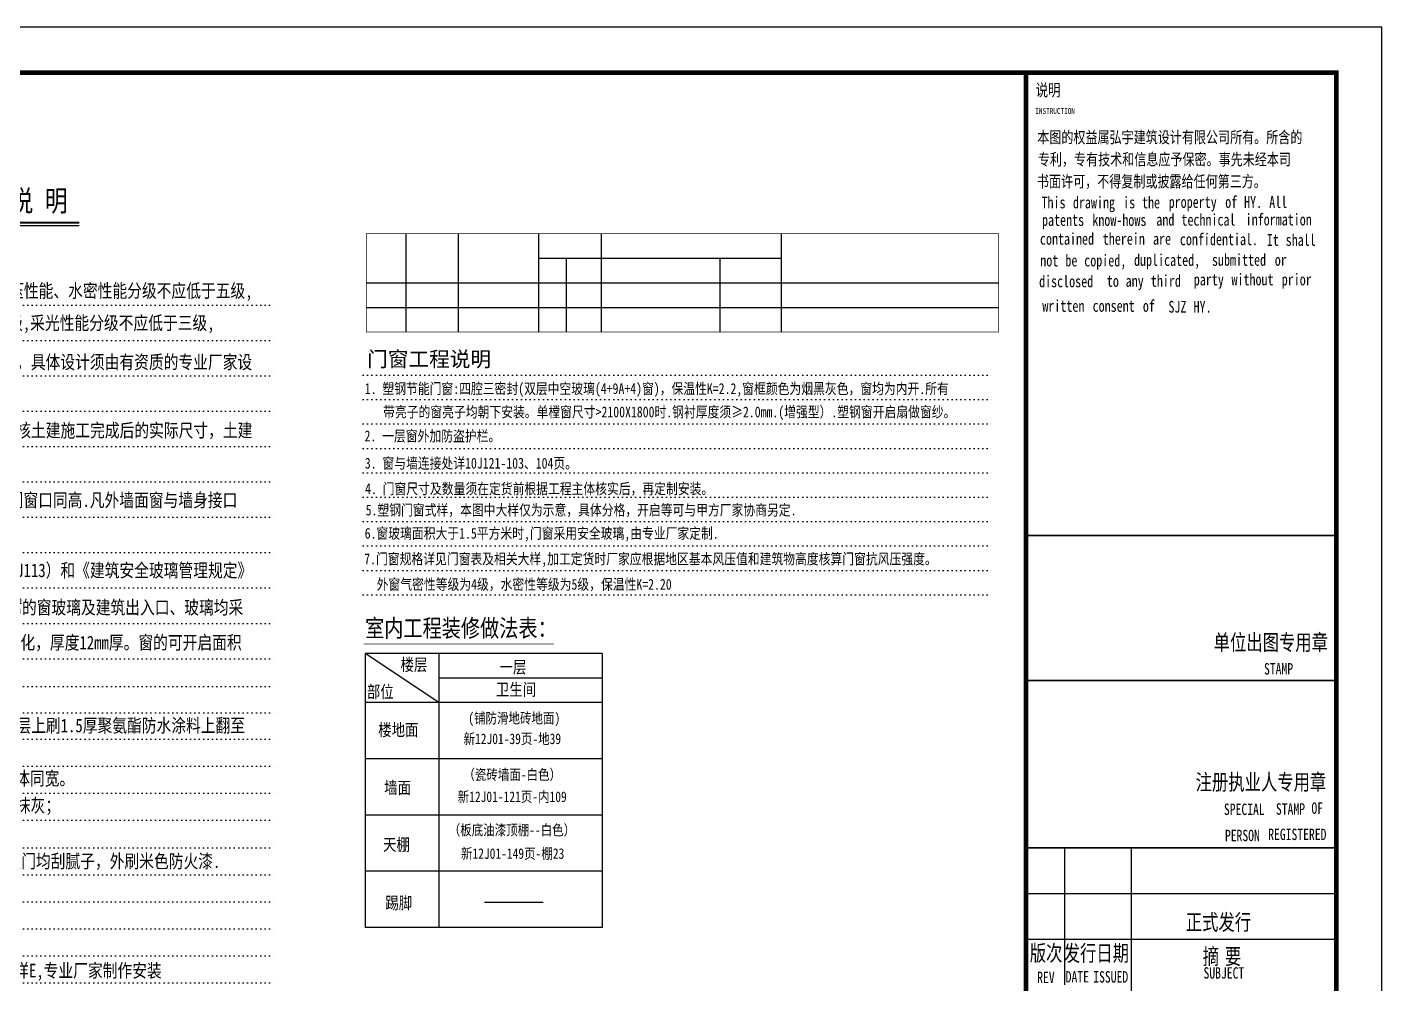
# Model space of a CAD drawing. Extents: x 126592 to 186958, y 280170 to 492839.
# Drawn here: x 157258 to 186958, y 427187 to 448170 of the extents above; entities that cross this region are included whole.
import ezdxf

# ---------------------------------------------------------------- set-up
doc = ezdxf.new("R2010")
doc.units = 0
doc.header["$LTSCALE"] = 1000
doc.header["$MEASUREMENT"] = 0
doc.linetypes.add('DOT2', pattern=[0.125, 0, -0.125])
for name, color, linetype in [('1', 7, 'Continuous'), ('_TCH_MASK', 7, 'Continuous'), ('PUB_TAB', 7, 'Continuous'), ('PUB_TEXT', 7, 'Continuous'), ('PUB_TITLE', 7, 'Continuous'), ('TH_TITLE', 7, 'Continuous'), ('TK', 126, 'Continuous'), ('TWT_TITLE', 7, 'Continuous'), ('文字', 43, 'Continuous'), ('看线', 3, 'Continuous')]:
    doc.layers.add(name, color=color, linetype=linetype)
doc.styles.add('-宋体', font='', dxfattribs={"width": 0.8})
doc.styles.add('-黑体', font='simhei.ttf', dxfattribs={"width": 1.2})
doc.styles.add('DDD', font='simhei.ttf', dxfattribs={"width": 0.8, "height": 1500})
doc.styles.add('FSZ', font='')
doc.styles.add('STYLE3', font='', dxfattribs={"width": 0.7})
doc.styles.get('-宋体').set_extended_font_data('SimSun')
doc.styles.get('FSZ').set_extended_font_data('SimSun')
doc.styles.get('STYLE3').set_extended_font_data('SimSun')

# ---------------------------------------------------------------- blocks, each defined once
blk = doc.blocks.new('gfdyrte')
at = {"layer": 'TK'}
for p, q in [((378607, -136965), (378607, -76965)), ((388807, -92191), (378607, -92191)), ((378607, -92191), (388807, -92191)), ((388772, -96957), (379844, -96957)), ((378607, -102464), (388807, -102464)), ((379883, -106964), (379883, -102464)), ((382057, -102464), (382057, -120464)), ((378607, -103964), (388807, -103964)), ((378607, -105464), (388807, -105464))]:
    blk.add_line(p, q, dxfattribs=at)
blk.add_lwpolyline([(301207, -138465), (390307, -138465), (390307, -75465), (301207, -75465)], close=True, dxfattribs=at)
at = {"layer": 'TK', "const_width": 150}
for points in [[(304957, -136965), (388807, -136965), (388807, -76965), (304957, -76965)], [(378607, -76965), (388807, -76965), (388807, -136964), (378607, -136964)]]:
    blk.add_lwpolyline(points, close=True, dxfattribs=at)
at = {"layer": 'TK', "const_width": 51}
for points in [[(378607, -92191), (388807, -92191)], [(378607, -96957), (388772, -96957)], [(378607, -102464), (388807, -102464)]]:
    blk.add_lwpolyline(points, dxfattribs=at)
at = {"layer": 'TK', "color": 9, "style": '-宋体', "width": 0.75}
blk.add_text('说明', height=398.7, dxfattribs=at).set_placement((378923, -77738))
at = {"layer": 'TK', "style": '-宋体', "width": 0.75}
for s, height, p in [('INSTRUCTION', 193.73, (378909, -78324)), ('本图的权益属弘宇建筑设计有限公司所有。所含的', 387.34, (378975, -79283)), ('专利，专有技术和信息应予保密。事先未经本司', 387.34, (378995, -80010)), ('书面许可，不得复制或披露给任何第三方。', 387.34, (378964, -80734)), ('This', 387.3, (379114, -81428)), ('drawing', 387.3, (380147, -81428)), ('is', 387.3, (381799, -81428)), ('the', 387.3, (382419, -81428)), ('property', 387.3, (383296, -81413)), ('of', 387.3, (385155, -81413)), ('HY.', 387.3, (385775, -81413)), ('All', 387.3, (386601, -81413)), ('patents', 387.3, (379131, -82004)), ('know-hows', 387.3, (380784, -82004)), ('and', 387.3, (382889, -81997)), ('technical', 387.3, (383715, -81997)), ('information', 387.34, (385828, -81990)), ('contained', 387.3, (379063, -82624)), ('therein', 387.3, (381129, -82624)), ('are', 387.3, (382781, -82624)), ('confidential.', 387.34, (383665, -82639)), ('It', 387.3, (386524, -82661)), ('shall', 387.3, (387144, -82661)), ('not', 387.3, (379073, -83338)), ('be', 387.3, (379899, -83338)), ('copied,', 387.3, (380519, -83338)), ('duplicated,', 387.34, (382157, -83320)), ('submitted', 387.3, (384720, -83317)), ('or', 387.3, (386786, -83317)), ('disclosed', 387.3, (379035, -84023)), ('to', 387.3, (381263, -84008)), ('any', 387.3, (381882, -84008)), ('third', 387.3, (382709, -84008)), ('party', 387.3, (384122, -83961)), ('without', 387.3, (385361, -83961)), ('prior', 387.3, (387014, -83961)), ('written', 387.3, (379142, -84831)), ('consent', 387.3, (380795, -84831)), ('of', 387.3, (382447, -84831)), ('SJZ', 387.3, (383288, -84858)), ('HY.', 387.3, (384114, -84858)), ('单位出图专用章', 525, (384775, -95967)), ('STAMP', 375, (386430, -96761)), ('注册执业人专用章', 525, (384181, -100561)), ('SPECIAL', 375, (385113, -101383)), ('STAMP', 375, (386823, -101372)), ('OF', 375, (387990, -101346)), ('PERSON', 375, (385146, -102244)), ('REGISTERED', 375, (386570, -102207)), ('正式发行', 525, (383858, -105170)), ('版次', 525, (378727, -106186)), ('发行日期', 525, (379843, -106190)), ('摘', 525, (384415, -106298)), ('要', 525, (385147, -106298)), ('SUBJECT', 375, (384442, -106765)), ('REV', 375, (378972, -106912)), ('DATE', 375, (379909, -106892)), ('ISSUED', 375, (380816, -106894))]:
    blk.add_text(s, height=height, dxfattribs=at).set_placement(p)
blk = doc.blocks.new('zzz')
for p, q in [((89466, 444033), (89466, 436233)), ((96212, 444033), (89466, 444033)), ((91569, 442633), (89466, 444033)), ((91569, 444033), (91569, 436233)), ((91569, 444033), (91569, 436233)), ((96212, 444033), (96212, 436233)), ((96212, 443333), (91569, 443333)), ((96212, 442633), (89466, 442633)), ((96212, 441033), (89466, 441033)), ((96212, 439433), (89466, 439433)), ((96212, 437833), (89466, 437833)), ((96212, 436233), (89466, 436233))]:
    blk.add_line(p, q)
blk.add_lwpolyline([(92870, 436951), (94536, 436951)])
at = {"layer": '1', "color": 4, "linetype": 'DOT2'}
for p, q in [((67603, 453954), (86937, 453954)), ((67603, 452947), (86937, 452947)), ((67603, 451940), (86937, 451940)), ((67603, 451940), (86937, 451940)), ((89412, 451961), (107369, 451961)), ((67603, 450933), (86937, 450933)), ((67603, 450933), (86937, 450933)), ((89412, 451266), (107369, 451266)), ((89412, 450571), (107369, 450571)), ((89412, 450571), (107369, 450571)), ((89412, 450571), (107369, 450571)), ((89412, 450571), (107369, 450571)), ((67603, 449926), (86937, 449926)), ((89412, 449875), (107369, 449875)), ((89412, 449180), (107369, 449180)), ((67603, 448919), (86937, 448919)), ((67603, 448919), (86937, 448919)), ((89412, 448485), (107369, 448485)), ((67603, 447912), (86937, 447912)), ((89412, 447790), (107369, 447790)), ((89412, 447095), (107369, 447095)), ((67603, 446905), (86937, 446905)), ((67603, 446905), (86937, 446905)), ((89412, 446399), (107369, 446399)), ((67603, 445898), (86937, 445898)), ((89412, 445704), (107369, 445704)), ((67603, 444891), (86937, 444891)), ((67603, 443884), (86937, 443884)), ((67603, 443884), (86937, 443884)), ((67603, 443884), (86937, 443884)), ((67603, 443094), (86937, 443094)), ((67603, 443094), (86937, 443094)), ((67603, 443094), (86937, 443094)), ((67604, 442344), (86970, 442344)), ((67604, 441593), (86970, 441593)), ((67604, 441593), (86970, 441593)), ((67604, 440823), (86970, 440823)), ((67604, 440823), (86970, 440823)), ((67604, 440053), (86970, 440053)), ((67604, 439283), (86970, 439283)), ((67604, 439283), (86970, 439283)), ((67604, 439283), (86970, 439283)), ((67604, 439283), (86970, 439283)), ((67600, 438499), (86965, 438499)), ((67600, 437729), (86965, 437729)), ((67600, 437729), (86965, 437729)), ((67600, 437729), (86965, 437729)), ((67600, 436959), (86965, 436959)), ((67600, 436189), (86965, 436189)), ((67600, 436189), (86965, 436189)), ((67600, 435419), (86965, 435419)), ((67600, 435419), (86965, 435419)), ((67600, 435419), (86965, 435419)), ((67600, 435419), (86965, 435419)), ((67600, 434649), (86965, 434649)), ((67600, 434649), (86965, 434649)), ((67600, 434649), (86965, 434649)), ((67600, 434649), (86965, 434649)), ((67600, 434649), (86965, 434649)), ((67600, 434649), (86965, 434649))]:
    blk.add_line(p, q, dxfattribs=at)
at = {"layer": '_TCH_MASK', "const_width": 10}
for points in [[(89429, 444319), (94847, 444319)], [(89429, 444282), (94846, 444282)]]:
    blk.add_lwpolyline(points, dxfattribs=at)
at = {"layer": 'PUB_TAB', "const_width": 20}
blk.add_lwpolyline([(89501, 453187), (107501, 453187), (107501, 455987), (89501, 455987)], close=True, dxfattribs=at)
at = {"layer": 'PUB_TAB'}
for points in [[(90631, 455987), (90631, 453187)], [(92113, 455987), (92113, 453187)], [(94408, 455987), (94408, 453187)], [(96191, 455987), (96191, 453187)], [(101311, 455987), (101311, 453187)], [(94408, 455287), (101311, 455287)], [(95194, 455287), (95194, 453187)], [(99569, 455287), (99569, 453187)], [(89501, 454587), (107501, 454587)], [(89501, 453887), (107501, 453887)]]:
    blk.add_lwpolyline(points, dxfattribs=at)
at = {"layer": 'PUB_TITLE'}
blk.add_line((75302, 456225), (81328, 456225), dxfattribs=at)
at = {"layer": 'PUB_TITLE', "const_width": 57.4}
blk.add_lwpolyline([(75303, 456305), (81329, 456305)], dxfattribs=at)
at = {"color": 7, "style": 'FSZ'}
blk.add_text('门窗工程说明', height=430.9, dxfattribs=at).set_placement((89527, 452202, -19466))
at = {"style": '-黑体', "width": 0.8}
for s, height, p in [('楼层', 350, (90476, 443540)), ('一层', 350, (93296, 443468)), ('卫生间', 350, (93191, 442831)), ('部位', 350, (89518, 442769)), ('楼地面', 350, (89840, 441684)), ('(铺防滑地砖地面)', 300, (92405, 442042)), ('新12J01-39页-地39', 300, (92269, 441453)), ('（瓷砖墙面-白色）', 300, (92264, 440433)), ('墙面', 350, (90011, 440036)), ('新12J01-121页-内109', 300, (92103, 439803)), ('（板底油漆顶棚--白色）', 300, (91848, 438856)), ('天棚', 350, (89977, 438414)), ('新12J01-149页-棚23', 300, (92197, 438185)), ('踢脚', 350, (90044, 436753))]:
    blk.add_text(s, height=height, dxfattribs=at).set_placement(p)
at = {"layer": 'PUB_TEXT', "style": '-黑体', "width": 0.8}
blk.add_text('室内工程装修做法表：', height=500, dxfattribs=at).set_placement((89467, 444505))
at = {"layer": '文字', "style": 'DDD', "width": 0.8}
for s, p in [('1. 塑钢节能门窗:四腔三密封(双层中空玻璃(4+9A+4)窗)，保温性K=2.2,窗框颜色为烟黑灰色，窗均为内开.所有', (89458, 451423, -19466)), ('带亮子的窗亮子均朝下安装。单樘窗尺寸>2100X1800时.钢衬厚度须≥2.0mm.(增强型）.塑钢窗开启扇做窗纱。', (89980, 450758, -19466)), ('2. 一层窗外加防盗护栏。', (89452, 450074, -19466)), ('3. 窗与墙连接处详10J121-103、104页。', (89458, 449298, -19466)), ('4. 门窗尺寸及数量须在定货前根据工程主体核实后，再定制安装。', (89466, 448572, -19466)), ('5.塑钢门窗式样，本图中大样仅为示意，具体分格，开启等可与甲方厂家协商另定.', (89483, 447965, -11707)), ('6.窗玻璃面积大于1.5平方米时,门窗采用安全玻璃,由专业厂家定制.', (89456, 447302, -11707)), ('7.门窗规格详见门窗表及相关大样,加工定货时厂家应根据地区基本风压值和建筑物高度核算门窗抗风压强度。', (89442, 446573, -2203)), ('外窗气密性等级为4级，水密性等级为5级，保温性K=2.20', (89797, 445849, -2203))]:
    blk.add_text(s, height=308, dxfattribs=at).set_placement(p)
at = {"layer": '看线', "color": 3, "style": 'STYLE3', "width": 0.8}
for s, height, p in [('建 筑 设 计 说 明', 600, (75442, 456626)), ('（1）门窗做法详门窗统计表,门窗气密性等级不应低于4级,抗风压性能、水密性能分级不应低于五级,', 385, (67571, 454171)), ('保温性能分级不应低于八级,空气隔声性能分级不应低于六级,采光性能分级不应低于三级,', 385, (68589, 453254)), ('（2）本工程窗户的选用：四腔三密封(双层中空玻璃(4+9A+4)窗)，具体设计须由有资质的专业厂家设', 385, (67563, 452140, -31331)), ('（3）本施工图中所标注门窗尺寸均为洞口尺寸，具体加工前应复核土建施工完成后的实际尺寸，土建', 385, (67563, 450194, -31331)), ('（4）门窗口护角为M10水泥砂浆展面200(即各边为100), 高度与门窗口同高.凡外墙面窗与墙身接口', 385, (67563, 448208, -31331)), ('（5）所有门窗玻璃的选用应遵照《建筑玻璃应用技术规程》（JGJ113）和《建筑安全玻璃管理规定》', 385, (67563, 446208, -31331)), ('（发改运（2003）2116号）的相关规定。其中面积大于1.5㎡的窗玻璃及建筑出入口、玻璃均采', 385, (68571, 445153, -31331)), ('用安全玻璃,双层6mm玻璃，中间夹胶，内层钢化，外层不钢化，厚度12mm厚。窗的可开启面积', 385, (68733, 444152, -31331)), ('1. 卫生间的防水做法：地面、墙面在贴砖前，在水泥砂浆找平层上刷1.5厚聚氨酯防水涂料上翻至', 385, (67988, 441789)), ('2. 卫生间墙体底部均做300高C20细石混凝土止水台，墙脚与墙体同宽。', 385, (67958, 440283)), ('3. 卫生间墙身防潮做法：用20厚1：2.5水泥砂浆内掺3%%%防水剂抹灰；', 385, (67975, 439513)), ('1、门、窗均为中立口，所有门窗均五金齐备，所有木质防火门均刮腻子，外刷米色防火漆.', 385, (68543, 437925)), ('5、首层外窗均为不锈钢防盗格栅，做法参新12J03-C19页大样E,专业厂家制作安装', 385, (68559, 434810))]:
    blk.add_text(s, height=height, dxfattribs=at).set_placement(p)

msp = doc.modelspace()

# ---------------------------------------------------------------- linework, layer by layer
at = {"layer": 'TH_TITLE'}
msp.add_lwpolyline([(127558, 406170), (186958, 406170), (186958, 448170), (127558, 448170)], close=True, dxfattribs=at)
at = {"layer": 'TH_TITLE', "const_width": 100}
msp.add_lwpolyline([(130058, 407170), (185958, 407170), (185958, 447170), (130058, 447170)], close=True, dxfattribs=at)
at = {"layer": 'TWT_TITLE'}
msp.add_lwpolyline([(127558, 406170), (186958, 406170), (186958, 448170), (127558, 448170)], close=True, dxfattribs=at)
at = {"layer": 'TWT_TITLE', "const_width": 100}
msp.add_lwpolyline([(130058, 407170), (185958, 407170), (185958, 447170), (130058, 447170)], close=True, dxfattribs=at)

# ---------------------------------------------------------------- block references
at = {"xscale": 0.6666666666278616, "yscale": 0.6666666666860692, "zscale": 0.6666666666569654}
msp.add_blockref('gfdyrte', (-73247, 498480), dxfattribs=at)
at = {"layer": '_TCH_MASK', "xscale": 0.7699999999967986, "yscale": 0.7699999999967986, "zscale": 0.77}
msp.add_blockref('zzz', (95778, 92528), dxfattribs=at)

doc.saveas('drawing.dxf')
